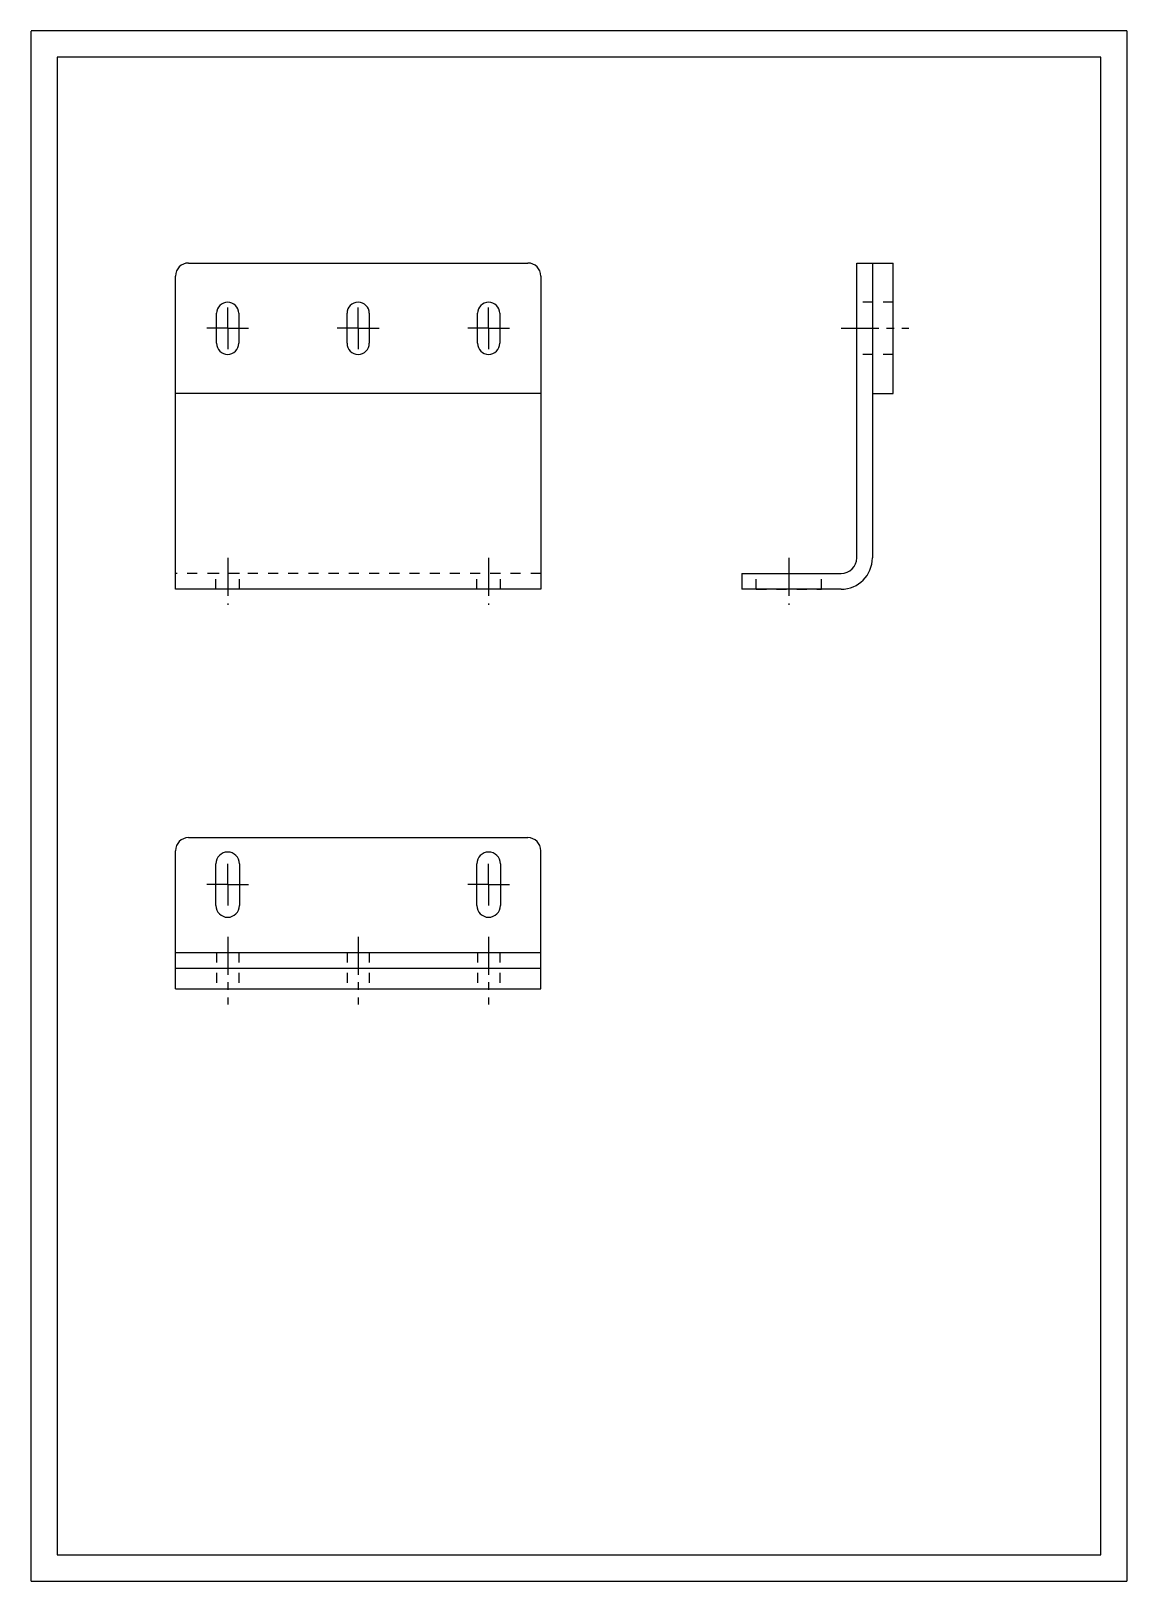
# Model space of a CAD drawing. Header units: millimetres. Extents: x 0 to 420, y 0 to 594.
import ezdxf

# ---------------------------------------------------------------- set-up
doc = ezdxf.new("R2010")
doc.units = ezdxf.units.MM
doc.header["$LTSCALE"] = 38.72
doc.linetypes.add('CENTER', pattern=[0.6, 0.375, -0.075, 0.075, -0.075])
doc.linetypes.add('HIDDEN', pattern=[0.2, 0.1, -0.1])
doc.layers.get('0').update_dxf_attribs({"linetype": 'CONTINUOUS', "true_color": 0xffffff})
for name, color, linetype, true_color in [('02___PRT_ALL_AXES', 7, 'CONTINUOUS', 0xffffff), ('02__ASM_ALL_AXES', 7, 'CONTINUOUS', 0xffffff), ('DEFAULT_2', 6, 'HIDDEN', 0xff00ff)]:
    doc.layers.add(name, color=color, linetype=linetype, true_color=true_color)

msp = doc.modelspace()

# ---------------------------------------------------------------- linework, layer by layer
at = {"color": 4, "linetype": 'CONTINUOUS', "true_color": 0x00ffff}
for p, q in [((0, 0), (0, 594)), ((420, 594), (0, 594)), ((420, 594), (420, 0)), ((0, 0), (420, 0))]:
    msp.add_line(p, q, dxfattribs=at)
at = {"color": 7, "linetype": 'CONTINUOUS', "true_color": 0xffffff}
for p, q in [((10, 584), (10, 10)), ((410, 584), (10, 584)), ((410, 10), (410, 584)), ((60.37, 505.09), (190.37, 505.09)), ((316.43, 392.09), (316.43, 505.09)), ((316.43, 505.09), (330.43, 505.09)), ((322.43, 505.09), (322.43, 392.09)), ((330.43, 455.09), (330.43, 505.09)), ((55.37, 455.09), (55.37, 500.09)), ((195.37, 500.09), (195.37, 455.09)), ((71.12, 474.34), (71.12, 485.84)), ((79.62, 485.84), (79.62, 474.34)), ((121.12, 474.34), (121.12, 485.84)), ((129.62, 485.84), (129.62, 474.34)), ((171.12, 474.34), (171.12, 485.84)), ((179.62, 485.84), (179.62, 474.34)), ((55.37, 380.09), (55.37, 455.09)), ((195.37, 455.09), (55.37, 455.09)), ((195.37, 455.09), (195.37, 380.09)), ((322.43, 455.09), (330.43, 455.09)), ((272.43, 386.09), (310.43, 386.09)), ((272.43, 386.09), (272.43, 380.09)), ((195.37, 380.09), (55.37, 380.09)), ((310.43, 380.09), (272.43, 380.09)), ((55.37, 226.87), (55.37, 279.87)), ((60.37, 284.87), (190.37, 284.87)), ((195.37, 226.87), (195.37, 279.87)), ((55.37, 240.87), (195.37, 240.87)), ((55.37, 234.87), (195.37, 234.87)), ((55.37, 226.87), (195.37, 226.87)), ((10, 10), (410, 10))]:
    msp.add_line(p, q, dxfattribs=at)
for centre, radius, start, end in [((60.37, 500.09), 5, 90, 180), ((190.37, 500.09), 5, 0, 90), ((75.37, 485.84), 4.25, 0, 180), ((125.37, 485.84), 4.25, 0, 180), ((175.37, 485.84), 4.25, 0, 180), ((75.37, 474.34), 4.25, 180, 360), ((125.37, 474.34), 4.25, 180, 360), ((175.37, 474.34), 4.25, 180, 360), ((310.43, 392.09), 12, 270, 360), ((310.43, 392.09), 6, 270, 360), ((60.37, 279.87), 5, 90, 180), ((190.37, 279.87), 5, 0, 90)]:
    msp.add_arc(centre, radius, start, end, dxfattribs=at)
at = {"layer": '02___PRT_ALL_AXES', "color": 3, "linetype": 'CENTER', "true_color": 0x00ff00}
for p, q in [((75.37, 392.09), (75.37, 374.09)), ((175.37, 392.09), (175.37, 374.09)), ((290.43, 392.09), (290.43, 374.09)), ((75.37, 266.87), (75.37, 274.87)), ((175.37, 266.87), (175.37, 274.87)), ((75.37, 266.87), (67.37, 266.87)), ((75.37, 266.87), (75.37, 258.87)), ((75.37, 266.87), (83.37, 266.87)), ((175.37, 266.87), (167.37, 266.87)), ((175.37, 266.87), (183.37, 266.87)), ((175.37, 266.87), (175.37, 258.87))]:
    msp.add_line(p, q, dxfattribs=at)
at = {"layer": '02___PRT_ALL_AXES', "color": 6, "linetype": 'HIDDEN', "true_color": 0xff00ff}
for p, q in [((79.87, 386.09), (70.87, 386.09)), ((70.87, 380.09), (70.87, 386.09)), ((79.87, 380.09), (79.87, 386.09)), ((179.87, 386.09), (170.87, 386.09)), ((170.87, 380.09), (170.87, 386.09)), ((179.87, 380.09), (179.87, 386.09)), ((277.93, 386.09), (302.93, 386.09)), ((277.93, 380.09), (277.93, 386.09)), ((302.93, 380.09), (302.93, 386.09)), ((79.87, 380.09), (70.87, 380.09)), ((179.87, 380.09), (170.87, 380.09)), ((277.93, 380.09), (302.93, 380.09))]:
    msp.add_line(p, q, dxfattribs=at)
at = {"layer": '02___PRT_ALL_AXES', "color": 7, "linetype": 'CONTINUOUS', "true_color": 0xffffff}
for p, q in [((70.87, 258.87), (70.87, 274.87)), ((79.87, 274.87), (79.87, 258.87)), ((170.87, 258.87), (170.87, 274.87)), ((179.87, 274.87), (179.87, 258.87))]:
    msp.add_line(p, q, dxfattribs=at)
for centre, start, end in [((75.37, 274.87), 0, 180), ((175.37, 274.87), 0, 180), ((75.37, 258.87), 180, 360), ((175.37, 258.87), 180, 360)]:
    msp.add_arc(centre, 4.5, start, end, dxfattribs=at)
at = {"layer": '02__ASM_ALL_AXES', "color": 3, "linetype": 'CENTER', "true_color": 0x00ff00}
for p, q in [((75.37, 480.09), (75.37, 488.09)), ((125.37, 480.09), (125.37, 488.09)), ((175.37, 480.09), (175.37, 488.09)), ((75.37, 480.09), (67.37, 480.09)), ((75.37, 480.09), (75.37, 472.09)), ((75.37, 480.09), (83.37, 480.09)), ((125.37, 480.09), (117.37, 480.09)), ((125.37, 480.09), (125.37, 472.09)), ((125.37, 480.09), (133.37, 480.09)), ((175.37, 480.09), (167.37, 480.09)), ((175.37, 480.09), (183.37, 480.09)), ((175.37, 480.09), (175.37, 472.09)), ((310.43, 480.09), (336.43, 480.09)), ((75.37, 246.87), (75.37, 220.87)), ((125.37, 246.87), (125.37, 220.87)), ((175.37, 246.87), (175.37, 220.87))]:
    msp.add_line(p, q, dxfattribs=at)
at = {"layer": 'DEFAULT_2', "color": 6, "linetype": 'HIDDEN', "true_color": 0xff00ff}
for p, q in [((330.43, 490.09), (316.43, 490.09)), ((330.43, 470.09), (316.43, 470.09)), ((195.37, 386.09), (55.37, 386.09)), ((71.12, 240.87), (71.12, 226.87)), ((79.62, 240.87), (79.62, 226.87)), ((121.12, 240.87), (121.12, 226.87)), ((129.62, 240.87), (129.62, 226.87)), ((171.12, 240.87), (171.12, 226.87)), ((179.62, 240.87), (179.62, 226.87))]:
    msp.add_line(p, q, dxfattribs=at)

doc.saveas('drawing.dxf')
